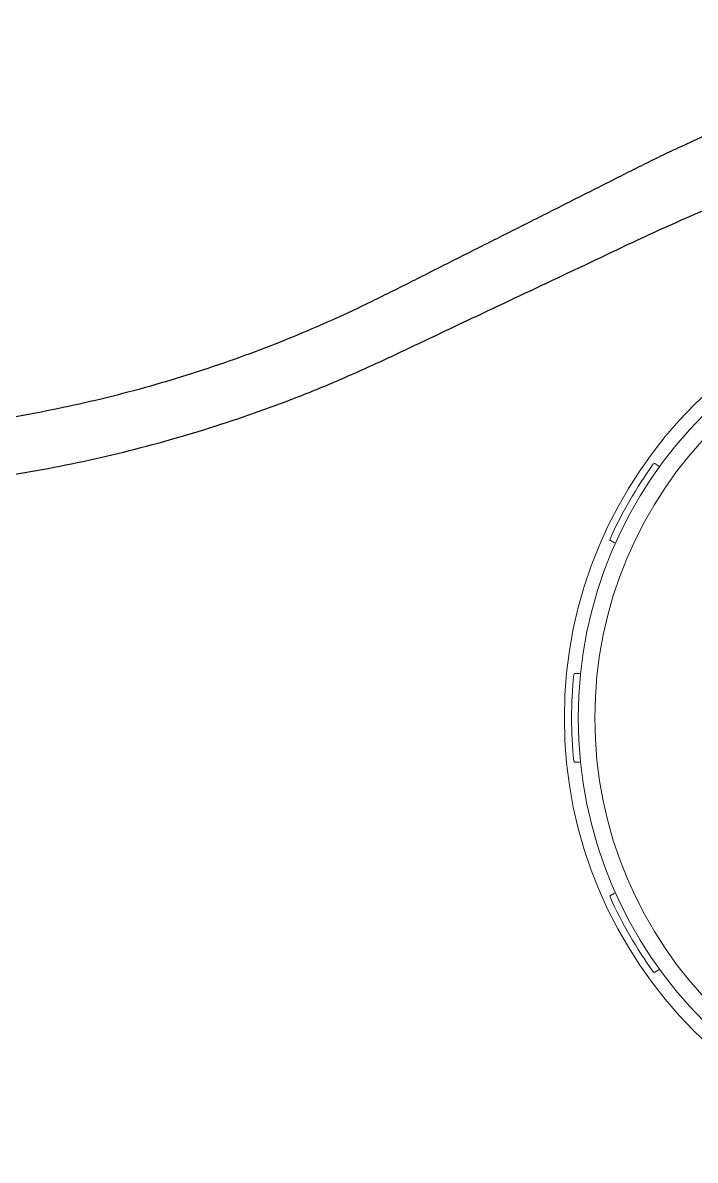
# Model space of a CAD drawing. Header units: inches. Extents: x 2 to 86, y -22 to 129.
# Drawn here: x 29.17 to 32.2, y 4.77 to 9.9 of the extents above; entities that cross this region are included whole.
import ezdxf

# ---------------------------------------------------------------- set-up
doc = ezdxf.new("R2010")
doc.units = ezdxf.units.IN
doc.header["$MEASUREMENT"] = 0
doc.layers.add('1', color=4, linetype='Continuous')
doc.layers.add('BDIM_CYAN', color=4, linetype='Continuous')

# ---------------------------------------------------------------- blocks, each defined once
blk = doc.blocks.new('FROG')
at = {"layer": '1', "color": 3, "lineweight": 5}
for p, q in [((-1.5868, 1.1471), (-1.5685, 1.1365)), ((-1.7685, 0.7901), (-1.7868, 0.8007)), ((-1.9478, 0.2), (-1.9266, 0.2)), ((-1.9266, -0.2), (-1.9478, -0.2)), ((-1.7868, -0.8007), (-1.7685, -0.7901)), ((-1.5685, -1.1365), (-1.5868, -1.1471))]:
    blk.add_line(p, q, dxfattribs=at)
at = {"layer": '1', "linetype": 'Continuous', "lineweight": 15}
for radius in [1.995, 1.9325, 1.8575]:
    blk.add_circle((0, 0), radius, dxfattribs=at)
at = {"layer": '1', "color": 3, "lineweight": 5}
for centre, radius, start, end in [((0, 0), 1.9625, 144.2829, 155.7171), ((-1.5893, 1.1428), 0.005, 60, 144.2829), ((-1.7843, 0.805), 0.005, 155.7171, 240), ((0, 0), 1.9625, 174.2829, 185.7171), ((-1.9478, 0.195), 0.005, 90, 174.2829), ((-1.9478, -0.195), 0.005, 185.7171, 270), ((-1.7843, -0.805), 0.005, 120, 204.2829), ((0, 0), 1.9625, 204.2829, 215.7171), ((-1.5893, -1.1428), 0.005, 215.7171, 300)]:
    blk.add_arc(centre, radius, start, end, dxfattribs=at)
blk = doc.blocks.new('spa frog')
at = {"layer": '1'}
blk.add_blockref('FROG', (0, 0), dxfattribs=at)
blk = doc.blocks.new('2020 RHYTHM')
at = {"layer": 'BDIM_CYAN', "color": 3}
for points, knots in [([(32.2913, 8.916), (32.2244, 8.9159), (32.0905, 8.9134), (31.8231, 8.9001), (31.3567, 8.8534), (30.6995, 8.7193), (30.1293, 8.5212), (29.7623, 8.3581), (29.5819, 8.27), (29.4028, 8.1791), (29.2235, 8.0887), (29.0442, 7.9985), (28.8648, 7.9082), (28.6855, 7.8179), (28.5065, 7.7271), (28.3268, 7.6376), (28.1443, 7.5536), (27.9591, 7.4762), (27.7087, 7.3814), (27.39, 7.2785), (27.0003, 7.1808), (26.6049, 7.1097), (26.2722, 7.0724), (26.005, 7.0558), (25.8488, 7.0518), (25.7596, 7.0511), (25.7373, 7.051)], [0, 0, 0, 0, 0.015625, 0.03125, 0.0625, 0.125, 0.1875, 0.203125, 0.21875, 0.234375, 0.25, 0.265625, 0.28125, 0.296875, 0.3125, 0.328125, 0.34375, 0.359375, 0.375, 0.40625, 0.4375, 0.46875, 0.5, 0.515625, 0.53125, 0.5364606, 0.5364606, 0.5364606, 0.5364606]), ([(25.7373, 6.7972), (25.809, 6.7976), (25.8807, 6.7985), (26.0237, 6.8031), (26.095, 6.8067), (26.3084, 6.8214), (26.45, 6.8359), (26.7321, 6.8743), (26.8725, 6.8981), (27.0822, 6.9411), (27.1519, 6.9566), (27.291, 6.9902), (27.3605, 7.0082), (27.5679, 7.0658), (27.7043, 7.1088), (27.9064, 7.1797), (27.9733, 7.2045), (28.1062, 7.2564), (28.1721, 7.2836), (28.3031, 7.3404), (28.3681, 7.3699), (28.4977, 7.43), (28.5622, 7.4608), (28.7559, 7.5528), (28.8851, 7.6138), (29.1437, 7.7357), (29.273, 7.7965), (29.5313, 7.919), (29.6602, 7.9806), (29.9224, 8.0938), (30.0555, 8.1458), (30.2579, 8.217), (30.3259, 8.2397), (30.4627, 8.2826), (30.5317, 8.303), (30.8769, 8.3987), (31.1559, 8.456), (31.5786, 8.5133), (31.7202, 8.5276), (31.9336, 8.542), (32.0049, 8.5456), (32.1121, 8.5493), (32.1479, 8.5503), (32.2016, 8.5513), (32.2195, 8.5515), (32.2554, 8.552), (32.2733, 8.5521), (32.2913, 8.5521)], [0, 0, 0, 0, 0.03125, 0.03125, 0.0625, 0.0625, 0.125, 0.125, 0.1875, 0.1875, 0.21875, 0.21875, 0.25, 0.25, 0.3125, 0.3125, 0.34375, 0.34375, 0.375, 0.375, 0.40625, 0.40625, 0.4375, 0.4375, 0.5, 0.5, 0.5625, 0.5625, 0.625, 0.625, 0.6875, 0.6875, 0.71875, 0.71875, 0.75, 0.75, 0.875, 0.875, 0.9375, 0.9375, 0.96875, 0.96875, 0.984375, 0.984375, 0.992188, 0.992188, 1, 1, 1, 1])]:
    blk.add_open_spline(points, degree=3, knots=knots, dxfattribs=at)
at = {"layer": '1'}
blk.add_blockref('spa frog', (31.2325, 5.7802), dxfattribs=at)

msp = doc.modelspace()

# ---------------------------------------------------------------- block references
msp.add_blockref('2020 RHYTHM', (2.3733, 0.9854))

doc.saveas('drawing.dxf')
